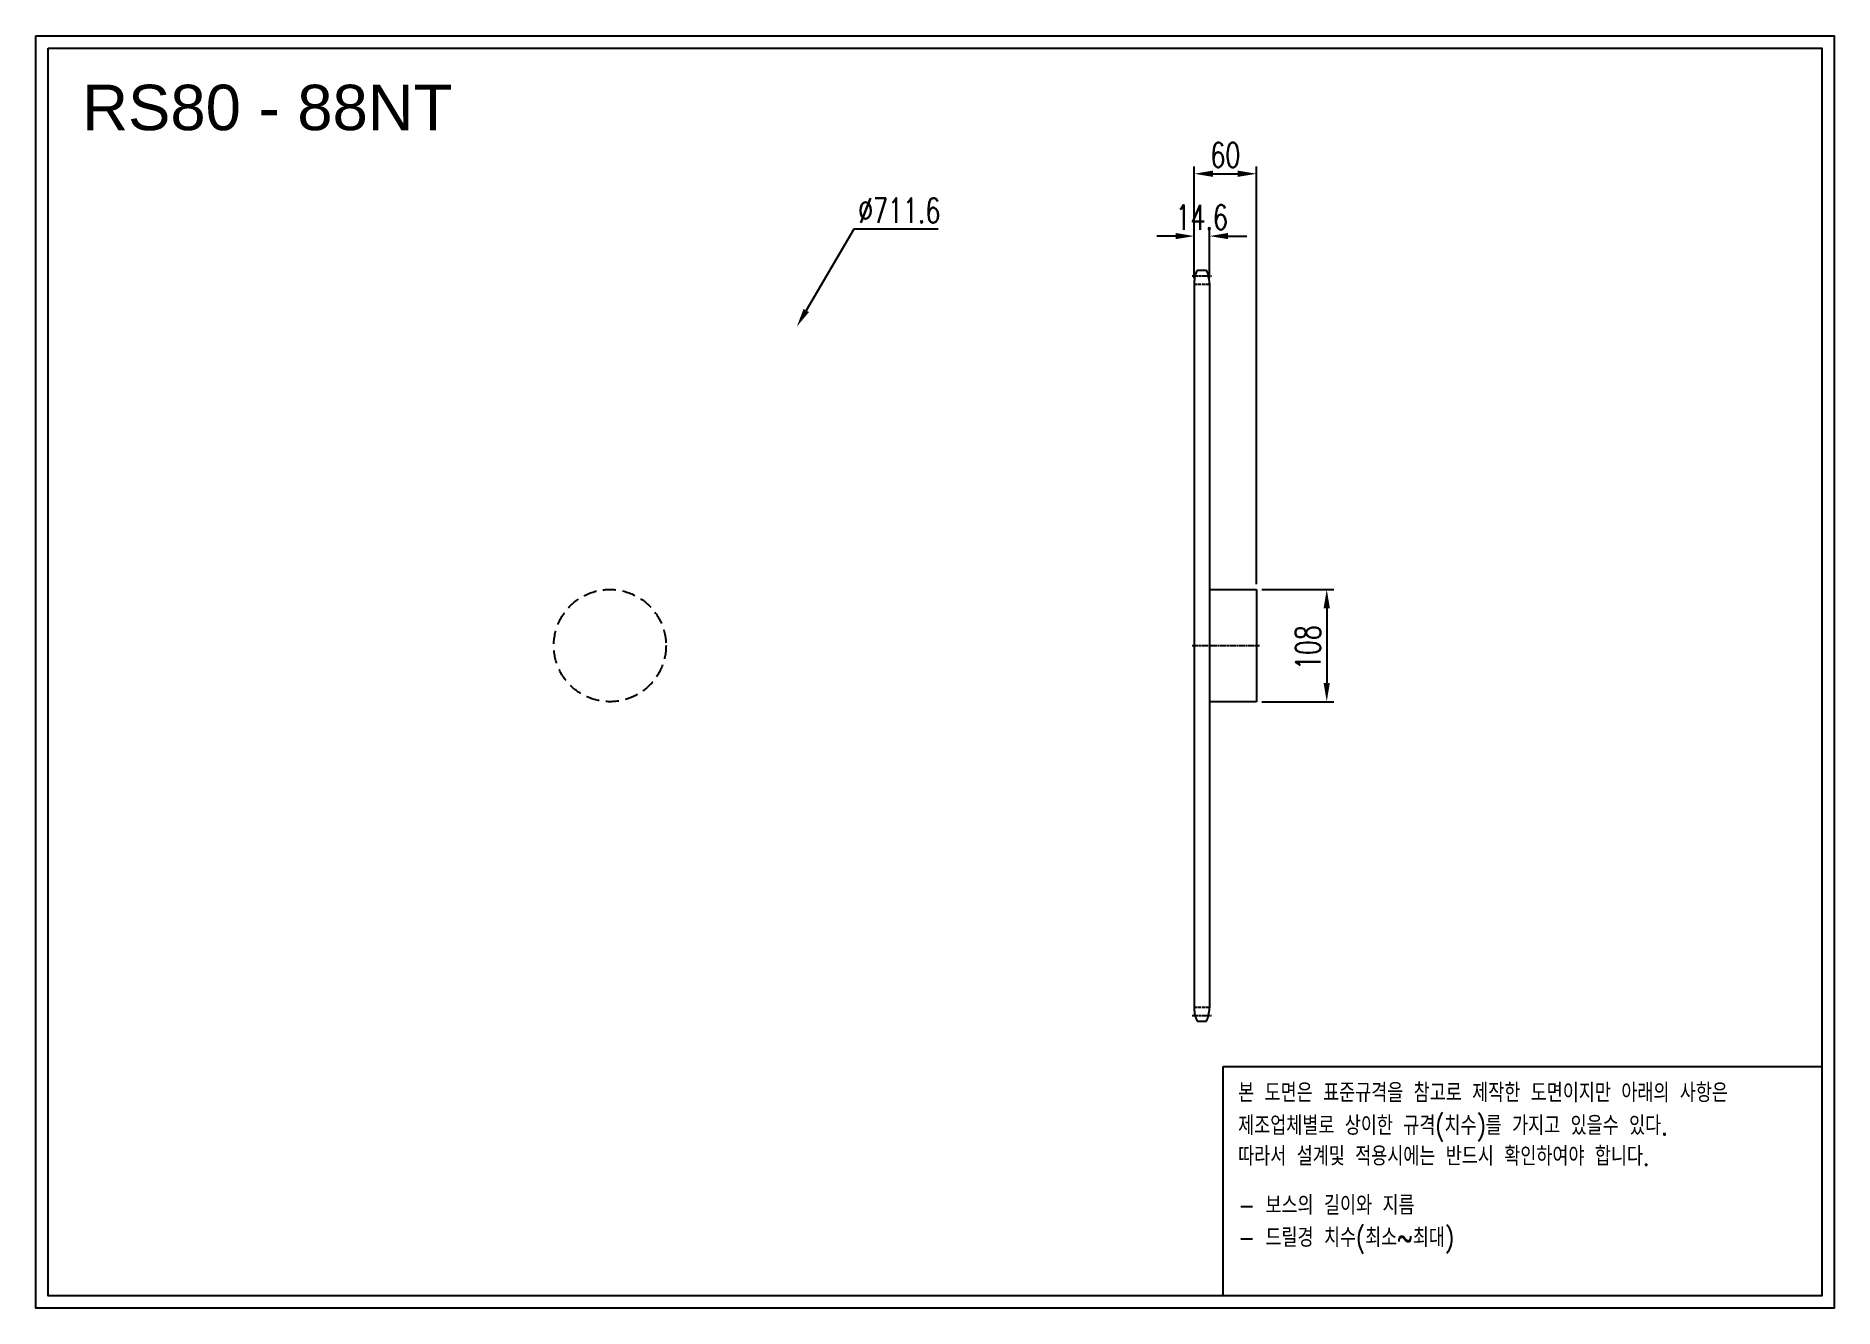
# Model space of a CAD drawing. Header units: millimetres. Extents: x -50127 to -48396, y 24798 to 26022.
import ezdxf

# ---------------------------------------------------------------- set-up
doc = ezdxf.new("R2010")
doc.units = ezdxf.units.MM
for name, pattern in [('AM_ISO02W050', [7.5, 6, -1.5]), ('AM_ISO02W050x2', [3.75, 3, -0.75]), ('AM_ISO08W050', [18, 12, -1.5, 3, -1.5]), ('AM_ISO08W050x2', [9, 6, -0.75, 1.5, -0.75]), ('HIDDEN', [9.525, 6.35, -3.175])]:
    doc.linetypes.add(name, pattern=pattern)
doc.layers.add('AM_3N', color=6, linetype='AM_ISO02W050', lineweight=25)
doc.layers.add('AM_7', color=4, linetype='AM_ISO08W050', lineweight=25)
doc.layers.add('HL', color=2, linetype='HIDDEN')
doc.layers.add('S-DIM', color=7, linetype='Continuous')
doc.styles.add('HAN', font='ROMANS.shx', dxfattribs={"width": 0.7, "bigfont": 'whgtxt.shx'})
doc.styles.add('HSG', font='SIMPLEX.shx', dxfattribs={"width": 0.7, "bigfont": 'HSG.shx'})
doc.styles.get("Standard").update_dxf_attribs({"font": 'arial.ttf'})
doc.dimstyles.new('APP36', dxfattribs={"dimscale": 10, "dimtxt": 2.4, "dimasz": 1.8, "dimexe": 0.7, "dimexo": 0.5, "dimgap": 0.6, "dimtad": 1, "dimtoh": 1, "dimdec": 1, "dimrnd": 0.01, "dimzin": 9, "dimdsep": 46, "dimtxsty": 'HSG', "dimcen": 0, "dimclrd": 1, "dimclre": 1, "dimclrt": 256, "dimazin": 2, "dimtp": 1, "dimtm": 1, "dimtfac": 0.5, "dimtdec": 1, "dimtofl": 0, "dimtmove": 0, "dimatfit": 3, "dimfxl": 0, "dimtvp": 1, "dimtolj": 2, "dimlwd": -1, "dimlwe": -1, "dimarcsym": 0})

# ---------------------------------------------------------------- blocks, each defined once
blk = doc.blocks.new('*D1')
at = {"layer": 'Defpoints', "color": 0, "transparency": 16777216}
for p in [(-48951.6, 25489.4), (-48951.6, 25381.4), (-48884, 25381.4)]:
    blk.add_point(p, dxfattribs=at)
at = {"layer": 'S-DIM', "color": 1, "transparency": 16777216}
for p, q in [((-48946.6, 25489.4), (-48877, 25489.4)), ((-48884, 25471.4), (-48884, 25399.4)), ((-48946.6, 25381.4), (-48877, 25381.4))]:
    blk.add_line(p, q, dxfattribs=at)
for points in [[(-48887, 25471.4), (-48881, 25471.4), (-48884, 25489.4)], [(-48887, 25399.4), (-48881, 25399.4), (-48884, 25381.4)]]:
    blk.add_solid(points, dxfattribs=at)
at = {"layer": 'S-DIM', "transparency": 16777216, "insert": (-48902, 25433.4), "char_height": 24, "attachment_point": 5, "rotation": 90, "style": 'HSG'}
blk.add_mtext('\\A2;108', dxfattribs=at)
blk = doc.blocks.new('*D2')
at = {"layer": 'Defpoints', "color": 0, "transparency": 16777216}
for p in [(-48997, 25829.5), (-49011.6, 25784.1), (-48997, 25784.1)]:
    blk.add_point(p, dxfattribs=at)
at = {"layer": 'S-DIM', "color": 1, "transparency": 16777216}
for p, q in [((-49029.6, 25829.5), (-49047.6, 25829.5)), ((-49011.6, 25789.1), (-49011.6, 25836.5)), ((-48997, 25789.1), (-48997, 25836.5)), ((-48979, 25829.5), (-48961, 25829.5))]:
    blk.add_line(p, q, dxfattribs=at)
for points in [[(-49029.6, 25832.5), (-49029.6, 25826.5), (-49011.6, 25829.5)], [(-48979, 25832.5), (-48979, 25826.5), (-48997, 25829.5)]]:
    blk.add_solid(points, dxfattribs=at)
at = {"layer": 'S-DIM', "transparency": 16777216, "insert": (-49004.3, 25847.5), "char_height": 24, "attachment_point": 5, "style": 'HSG'}
blk.add_mtext('\\A2;14.6', dxfattribs=at)
blk = doc.blocks.new('*D3')
at = {"layer": 'Defpoints', "color": 0, "transparency": 16777216}
for p in [(-48951.6, 25889.5), (-49011.6, 25784.1), (-48951.6, 25489.4)]:
    blk.add_point(p, dxfattribs=at)
at = {"layer": 'S-DIM', "color": 1, "transparency": 16777216}
for p, q in [((-49011.6, 25789.1), (-49011.6, 25896.5)), ((-48993.6, 25889.5), (-48969.6, 25889.5)), ((-48951.6, 25494.4), (-48951.6, 25896.5))]:
    blk.add_line(p, q, dxfattribs=at)
for points in [[(-48993.6, 25892.5), (-48993.6, 25886.5), (-49011.6, 25889.5)], [(-48969.6, 25892.5), (-48969.6, 25886.5), (-48951.6, 25889.5)]]:
    blk.add_solid(points, dxfattribs=at)
at = {"layer": 'S-DIM', "transparency": 16777216, "insert": (-48981.6, 25907.5), "char_height": 24, "attachment_point": 5, "style": 'HSG'}
blk.add_mtext('\\A2;60', dxfattribs=at)
blk = doc.blocks.new('*D4')
at = {"layer": 'Defpoints', "color": 0, "transparency": 16777216}
for p in [(-49394.2, 25742.4), (-49754.1, 25128.5)]:
    blk.add_point(p, dxfattribs=at)
at = {"layer": 'S-DIM', "color": 1, "transparency": 16777216}
for p, q in [((-49339.2, 25836.1), (-49385.1, 25757.9)), ((-49258, 25836.1), (-49339.2, 25836.1))]:
    blk.add_line(p, q, dxfattribs=at)
blk.add_solid([(-49387.7, 25759.4), (-49382.5, 25756.4), (-49394.2, 25742.4)], dxfattribs=at)
at = {"layer": 'S-DIM', "transparency": 16777216, "insert": (-49295.6, 25854.1), "char_height": 24, "attachment_point": 5, "style": 'HSG'}
blk.add_mtext('\\A2;∅711.6', dxfattribs=at)
blk = doc.blocks.new('notice1')
at = {"color": 4}
blk.add_lwpolyline([(-22142.12, 1735.9), (-22053.8, 1735.9), (-22053.8, 1702.07), (-22142.12, 1702.07)], close=True, dxfattribs=at)
at = {"color": 4, "style": 'HAN', "width": 0.8}
for s, p in [('본 도면은 표준규격을 참고로 제작한 도면이지만 아래의 사항은', (-22139.9, 1730.62)), ('제조업체별로 상이한 규격(치수)를 가지고 있을수 있다.', (-22139.9, 1725.78)), ('따라서 설계및 적용시에는 반드시 확인하여야 합니다.', (-22139.9, 1721.28)), ('- 보스의 길이와 지름', (-22139.9, 1714.03)), ('- 드릴경 치수(최소~최대)', (-22139.9, 1709.27))]:
    blk.add_text(s, height=2.7949, dxfattribs=at).set_placement(p)

msp = doc.modelspace()

# ---------------------------------------------------------------- linework, layer by layer
for p, q in [((-49008.77, 25796.85), (-48999.77, 25796.85)), ((-49011.57, 25784.15), (-49011.57, 25086.69)), ((-48996.97, 25784.15), (-48996.97, 25086.69)), ((-48996.97, 25489.42), (-48951.57, 25489.42)), ((-48951.57, 25489.42), (-48951.57, 25381.42)), ((-48951.57, 25381.42), (-48996.97, 25381.42)), ((-49008.77, 25073.99), (-48999.77, 25073.99))]:
    msp.add_line(p, q)
for points in [[(-50126.75, 26022.06), (-48395.56, 26022.06), (-48395.56, 24797.98), (-50126.75, 24797.98)], [(-50115.1, 26010.4), (-48407.22, 26010.4), (-48407.22, 24809.64), (-50115.1, 24809.64)]]:
    msp.add_lwpolyline(points, close=True)
for centre, start, end in [((-48981.37, 25784.15), 155.13196, 180), ((-49027.17, 25784.15), 0, 24.86804), ((-48981.37, 25086.69), 180, 204.86804), ((-49027.17, 25086.69), 335.13196, 0)]:
    msp.add_arc(centre, 30.2, start, end)
at = {"layer": 'AM_3N', "linetype": 'AM_ISO02W050x2'}
for p, q in [((-49011.57, 25783.3), (-48996.97, 25783.3)), ((-49011.57, 25087.54), (-48996.97, 25087.54))]:
    msp.add_line(p, q, dxfattribs=at)
at = {"layer": 'AM_7', "linetype": 'AM_ISO08W050x2'}
for p, q in [((-49013.51, 25791.24), (-48995.03, 25791.24)), ((-49013.51, 25435.42), (-48948.76, 25435.42)), ((-49013.51, 25079.6), (-48995.03, 25079.6))]:
    msp.add_line(p, q, dxfattribs=at)
at = {"layer": 'HL', "ltscale": 2}
msp.add_circle((-49574.15, 25435.42), 54, dxfattribs=at)

# ---------------------------------------------------------------- block references
at = {"xscale": 6.527910445055999, "yscale": 6.527910445055999, "zscale": 6.527910445055999}
msp.add_blockref('notice1', (95558, 13698.7), dxfattribs=at)

# ---------------------------------------------------------------- texts
msp.add_text('RS80 - 88NT', height=43.7171).set_placement((-50082.17, 25931.42))

# ---------------------------------------------------------------- dimensions: what is measured, and where the dimension line sits
at = {"layer": 'S-DIM'}
dim = msp.add_linear_dim(base=(-48951.57, 25889.52), p1=(-49011.57, 25784.15), p2=(-48951.57, 25489.42), dimstyle='APP36', dxfattribs=at)
dim.commit()
dim.dimension.update_dxf_attribs({"geometry": '*D3', "text_midpoint": (-48981.57, 25907.52)})
dim = msp.add_diameter_dim_2p(p1=(-49754.12, 25128.47), p2=(-49394.18, 25742.37), dimstyle='APP36', dxfattribs=at)
dim.commit()
dim.dimension.update_dxf_attribs({"geometry": '*D4', "text_midpoint": (-49295.64, 25836.07), "dimtype": 131})
dim = msp.add_linear_dim(base=(-48996.97, 25829.52), p1=(-49011.57, 25784.15), p2=(-48996.97, 25784.15), dimstyle='APP36', dxfattribs=at)
dim.commit()
dim.dimension.update_dxf_attribs({"geometry": '*D2', "text_midpoint": (-49004.27, 25829.52), "dimtype": 128})
dim = msp.add_linear_dim(base=(-48883.98, 25381.42), p1=(-48951.57, 25489.42), p2=(-48951.57, 25381.42), angle=90, dimstyle='APP36', dxfattribs=at)
dim.commit()
dim.dimension.update_dxf_attribs({"geometry": '*D1', "text_midpoint": (-48883.98, 25433.38), "dimtype": 128})

doc.saveas('drawing.dxf')
